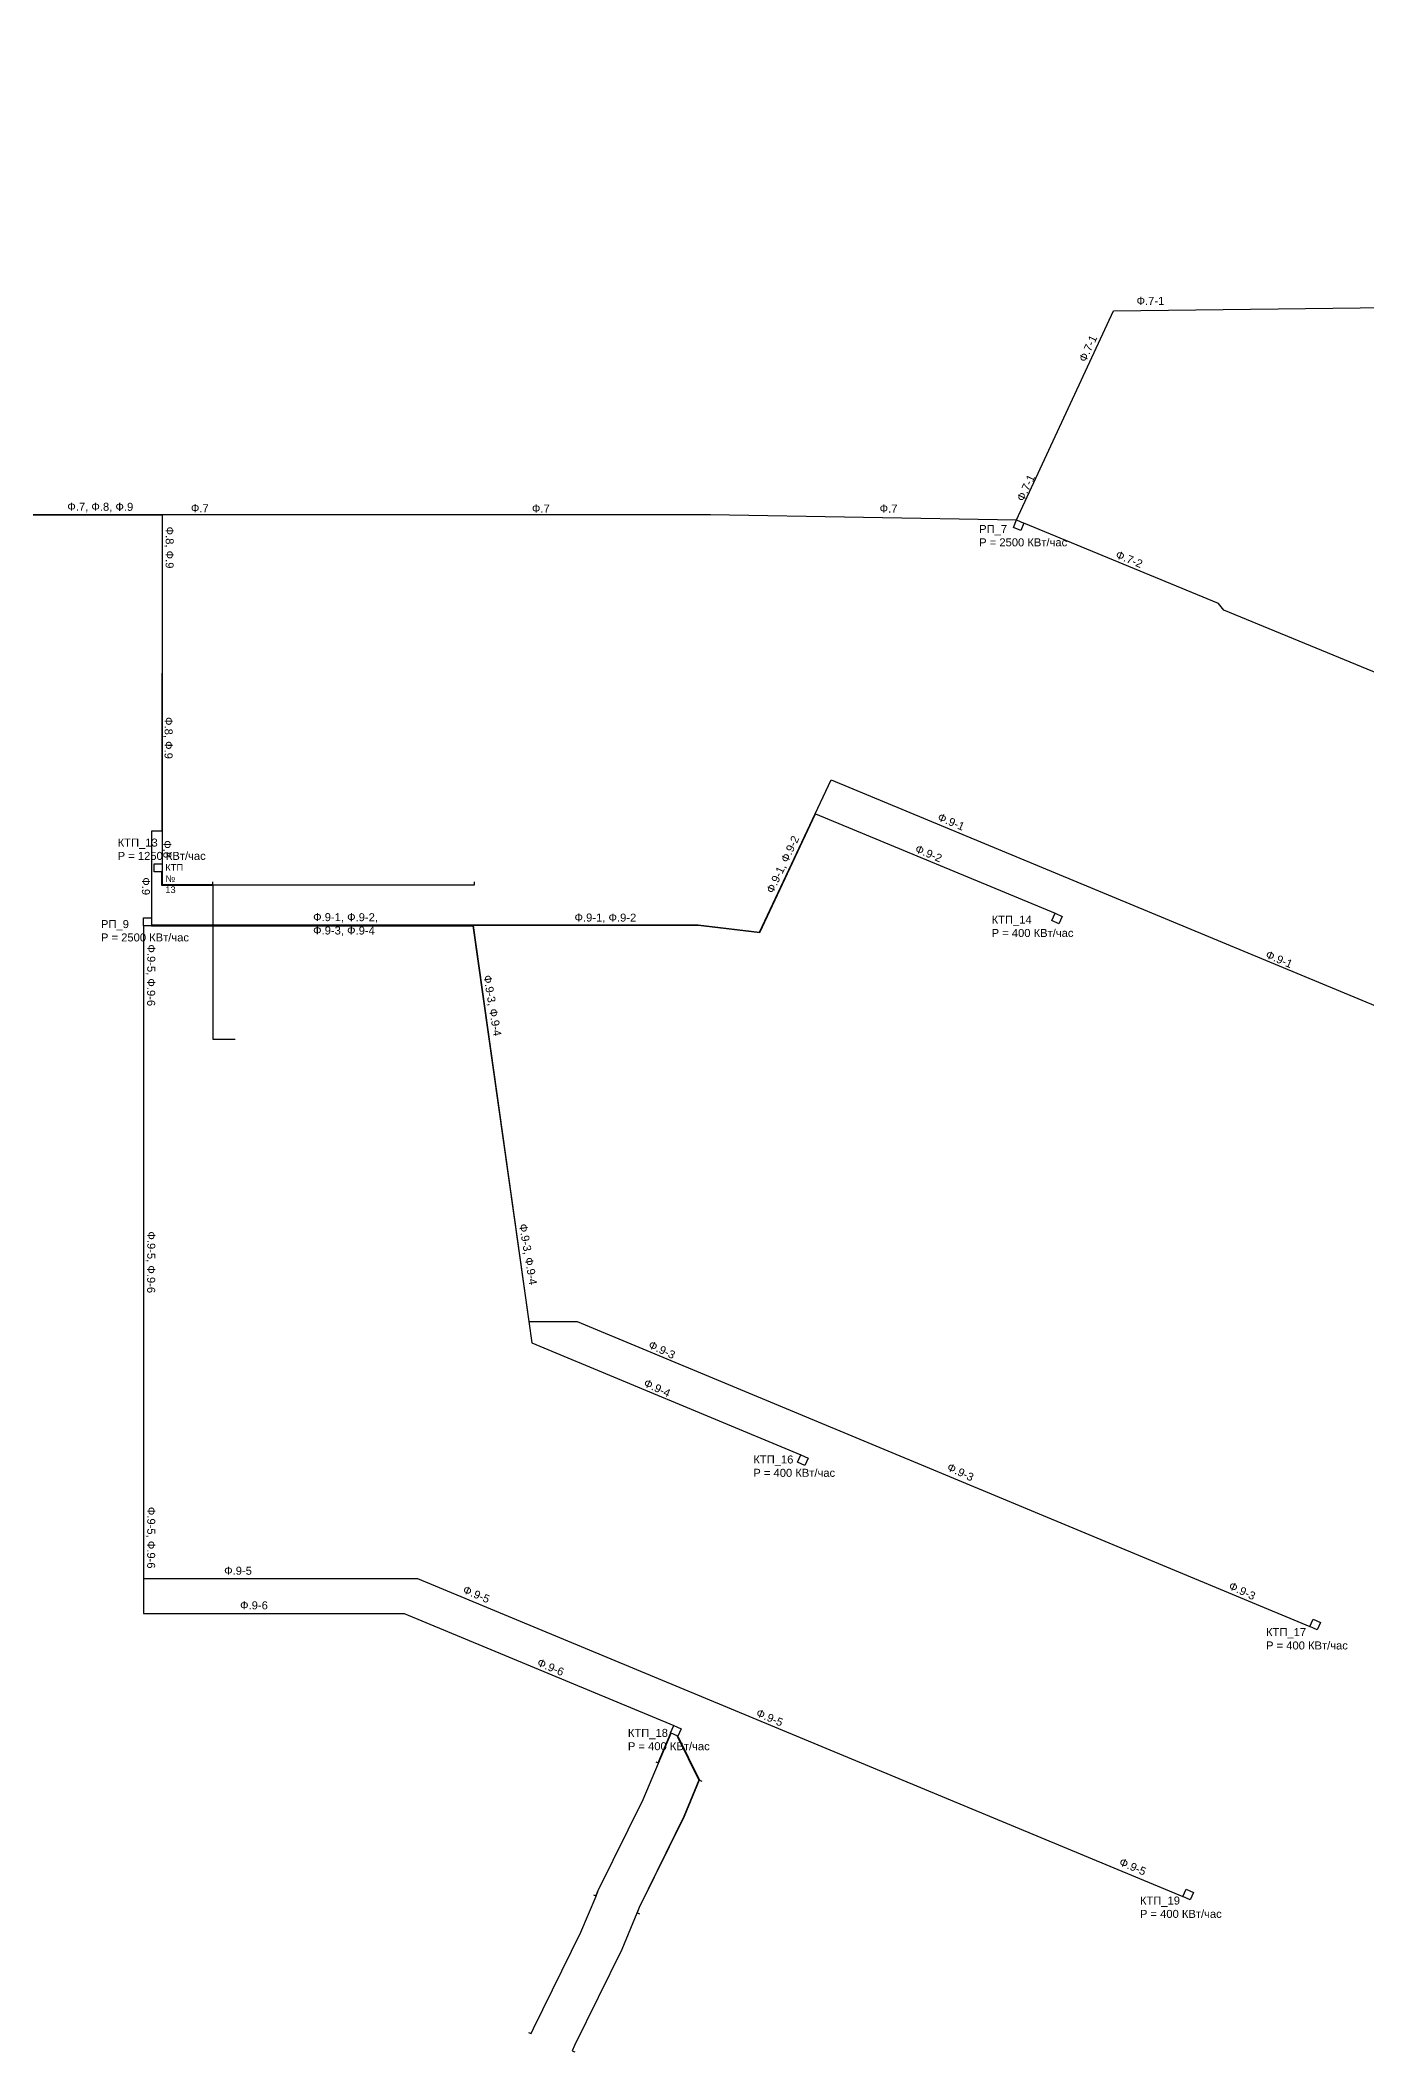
# Model space of a CAD drawing. Header units: millimetres. Extents: x 2242885 to 2245448, y 377596 to 382000.
# Drawn here: x 2244051 to 2244548, y 380415 to 381169 of the extents above; entities that cross this region are included whole.
import ezdxf

# ---------------------------------------------------------------- set-up
doc = ezdxf.new("R2010")
doc.units = ezdxf.units.MM
for name, color, linetype, lineweight in [('информация ТП', 250, 'Continuous', 25), ('КТП_10_0_4', 102, 'Continuous', 25), ('ЛЭП_0_4', 230, 'Continuous', 25), ('ЛЭП_10_каб', 201, 'Continuous', 25), ('наименование_тп_10_0_4', 230, 'Continuous', 25), ('наименование_фидера_10_кв', 201, 'Continuous', 25), ('РП_10_', 201, 'Continuous', 25), ('РТП_10_0_4', 80, 'Continuous', 25)]:
    doc.layers.add(name, color=color, linetype=linetype, lineweight=lineweight)
doc.styles.get("Standard").update_dxf_attribs({"font": 'arial.ttf'})

msp = doc.modelspace()

# ---------------------------------------------------------------- linework, layer by layer
at = {"layer": 'КТП_10_0_4'}
msp.add_lwpolyline([(2244097.07, 380857.24), (2244094.07, 380857.24), (2244094.07, 380860.24), (2244097.07, 380860.24)], close=True, dxfattribs=at)
at = {"layer": 'ЛЭП_0_4'}
for points in [[(2244096.87, 380857.24), (2244096.84, 380852.23), (2244116.06, 380852.23), (2244116.06, 380794.44), (2244124.49, 380794.44)], [(2244096.97, 380857.24), (2244096.94, 380852.33), (2244115.06, 380852.33), (2244214.18, 380852.33), (2244214.18, 380853.5)], [(2244097.07, 380857.24), (2244097.04, 380852.43), (2244116.06, 380852.43), (2244116.06, 380853.43)], [(2244234.42, 380422.06), (2244235.34, 380421.68), (2244236.17, 380423.66), (2244253.92, 380459.69), (2244259.65, 380473.24), (2244260.51, 380475.31), (2244277.37, 380509.46), (2244283.11, 380523.01), (2244287.83, 380534.35)], [(2244258.67, 380473.75), (2244259.6, 380473.37), (2244260.42, 380475.35), (2244277.28, 380509.5), (2244283.02, 380523.04), (2244287.73, 380534.39)], [(2244282.04, 380523.56), (2244282.96, 380523.18), (2244287.64, 380534.43)], [(2244290.03, 380533.24), (2244298.19, 380516.65), (2244292.61, 380503.13), (2244275.79, 380468.97), (2244274.93, 380466.9), (2244269.37, 380453.27), (2244251.59, 380417.25), (2244250.77, 380415.26), (2244251.69, 380414.88)], [(2244290.12, 380533.29), (2244298.3, 380516.65), (2244292.7, 380503.09), (2244275.88, 380468.93), (2244275.06, 380466.95), (2244275.98, 380466.57)], [(2244290.27, 380533.22), (2244298.38, 380516.73), (2244299.31, 380516.38)]]:
    msp.add_lwpolyline(points, dxfattribs=at)
at = {"layer": 'ЛЭП_10_каб'}
for points in [[(2243638.89, 381159.79), (2243638.89, 381168.98), (2243692.08, 381168.98), (2243711.76, 380991.2), (2243941.09, 380991.2), (2244302.58, 380991.2), (2244417.21, 380989.13)], [(2243638.99, 381159.79), (2243638.99, 381168.88), (2243691.99, 381168.88), (2243711.67, 380991.1), (2243941.09, 380991.1), (2244097.15, 380991.1), (2244097.08, 380860.24)], [(2243639.09, 381159.79), (2243639.09, 381168.78), (2243691.9, 381168.78), (2243711.58, 380991), (2243941.09, 380991), (2244097.05, 380991), (2244096.98, 380872.49), (2244093.05, 380872.49), (2244093.05, 380839.99)], [(2244417.21, 380989.13), (2244453.5, 381067.53), (2244566.57, 381068.9), (2244779.96, 381071.47), (2244843.76, 381079.31), (2244842.5, 381089.73)], [(2244790.51, 380833.57), (2244675.77, 380880.81), (2244494.94, 380955.26), (2244492.84, 380957.87), (2244419.99, 380987.98)], [(2244093.05, 380837.29), (2244297.87, 380837.29), (2244320.94, 380834.63), (2244347.73, 380891.72), (2244622.42, 380777.6)], [(2244093.05, 380837.19), (2244297.87, 380837.19), (2244321, 380834.52), (2244341.87, 380878.99), (2244431.64, 380841.69)], [(2244090.05, 380836.99), (2244090.05, 380579.18), (2244187.75, 380579.18), (2244288.79, 380537.2)], [(2244090.15, 380836.99), (2244090.15, 380592.26), (2244192.75, 380592.26), (2244479.57, 380473.1)], [(2244093.05, 380837.09), (2244213.59, 380837.09), (2244234.54, 380688.69), (2244252.57, 380688.69), (2244527.07, 380574.32)], [(2244093.05, 380836.99), (2244213.5, 380836.99), (2244234.45, 380688.59), (2244235.58, 380680.59), (2244336.41, 380638.7)]]:
    msp.add_lwpolyline(points, dxfattribs=at)
at = {"layer": 'РП_10_'}
for points in [[(2244417.21, 380989.13), (2244419.99, 380987.98), (2244418.85, 380985.21), (2244416.07, 380986.35)], [(2244093.05, 380836.99), (2244090.05, 380836.99), (2244090.05, 380839.99), (2244093.05, 380839.99)]]:
    msp.add_lwpolyline(points, close=True, dxfattribs=at)
at = {"layer": 'РТП_10_0_4'}
for points in [[(2244434.37, 380840.44), (2244433.12, 380837.72), (2244430.39, 380838.97), (2244431.64, 380841.69)], [(2244339.14, 380637.44), (2244337.88, 380634.72), (2244335.16, 380635.97), (2244336.41, 380638.7)], [(2244531.05, 380575.8), (2244529.8, 380573.07), (2244527.07, 380574.32), (2244528.32, 380577.05)], [(2244291.52, 380535.95), (2244290.27, 380533.22), (2244287.54, 380534.47), (2244288.79, 380537.2)], [(2244483.55, 380474.58), (2244482.29, 380471.85), (2244479.57, 380473.1), (2244480.82, 380475.83)]]:
    msp.add_lwpolyline(points, close=True, dxfattribs=at)

# ---------------------------------------------------------------- texts
at = {"layer": 'информация ТП', "char_height": 3, "attachment_point": 1}
for s, insert in [('РП_7\\PР = 2500 КВт/час', (2244403.21, 380987.25)), ('КТП_13\\PР = 1250 КВт/час', (2244080.43, 380869.69)), ('РП_9\\PР = 2500 КВт/час', (2244074.17, 380839.13)), ('КТП_14\\PР = 400 КВт/час', (2244407.89, 380840.8)), ('КТП_16\\PР = 400 КВт/час', (2244318.6, 380638.42)), ('КТП_17\\PР = 400 КВт/час', (2244510.7, 380573.7)), ('КТП_18\\PР = 400 КВт/час', (2244271.6, 380535.93)), ('КТП_19\\PР = 400 КВт/час', (2244463.45, 380473.07))]:
    msp.add_mtext_dynamic_manual_height_columns(s, width=36.1201, gutter_width=12.5, heights=[0], dxfattribs=dict(at, insert=insert))
at = {"layer": 'наименование_тп_10_0_4', "insert": (2244098.28, 380860.1), "char_height": 2.5, "attachment_point": 1}
msp.add_mtext_dynamic_manual_height_columns('КТП № 13', width=7.2864, gutter_width=12.5, heights=[0], dxfattribs=at)
at = {"layer": 'наименование_фидера_10_кв', "char_height": 3, "attachment_point": 1}
for s, insert, rotation in [('Ф.7-1', (2244462.17, 381072.77), 0.04869), ('Ф.7-1', (2244440.41, 381049.32), 64.99531), ('Ф.7-1', (2244417.12, 380997.08), 64.99531), ('Ф.7, Ф.8, Ф.9', (2244061.57, 380995.62), 359.84373), ('Ф.7', (2244107.86, 380995.06), 359.84373), ('Ф.7', (2244235.64, 380994.92), 359.84373), ('Ф.7', (2244365.92, 380994.92), 359.84373), ('Ф.8, Ф.9', (2244101.43, 380986.64), 269.84373), ('Ф.7-2', (2244455.18, 380977.77), 337.85002), ('Ф.8, Ф.9', (2244101.04, 380915.25), 269.84373), ('Ф.9-1', (2244388.51, 380879.39), 337.15582), ('Ф.8', (2244100.57, 380869.04), 269.84373), ('Ф.9-1, Ф.9-2', (2244323.28, 380850.19), 64.60651), ('Ф.9-2', (2244380.05, 380867.5), 337.28222), ('Ф.9', (2244092.58, 380855.15), 269.16917), ('Ф.9-1, Ф.9-2, Ф.9-3, Ф.9-4', (2244153.66, 380841.76), 359.84373), ('Ф.9-1, Ф.9-2', (2244251.59, 380841.61), 359.84373), ('Ф.9-5, Ф.9-6', (2244094.53, 380830.02), 269.84373), ('Ф.9-1', (2244511.4, 380827.86), 337.15582), ('Ф.9-3, Ф.9-4', (2244220.38, 380818.75), 279.71022), ('Ф.9-3, Ф.9-4', (2244233.75, 380725.51), 279.71022), ('Ф.9-5, Ф.9-6', (2244094.53, 380722.43), 269.84373), ('Ф.9-3', (2244280.26, 380681.59), 335.04875), ('Ф.9-4', (2244278.48, 380667.26), 335.04875), ('Ф.9-3', (2244392.12, 380635.74), 335.04875), ('Ф.9-5, Ф.9-6', (2244094.53, 380619.17), 269.84373), ('Ф.9-5', (2244120.32, 380596.73), 359.84373), ('Ф.9-5', (2244210.62, 380589.79), 337.01906), ('Ф.9-3', (2244497.67, 380591.22), 335.04875), ('Ф.9-6', (2244126.29, 380583.75), 359.84373), ('Ф.9-6', (2244238.45, 380562.48), 337.01906), ('Ф.9-5', (2244320.51, 380543.57), 337.01906), ('Ф.9-5', (2244456.55, 380487.69), 337.01906)]:
    msp.add_mtext_dynamic_manual_height_columns(s, width=36.1201, gutter_width=12.5, heights=[0], dxfattribs=dict(at, insert=insert, rotation=rotation))

doc.saveas('drawing.dxf')
